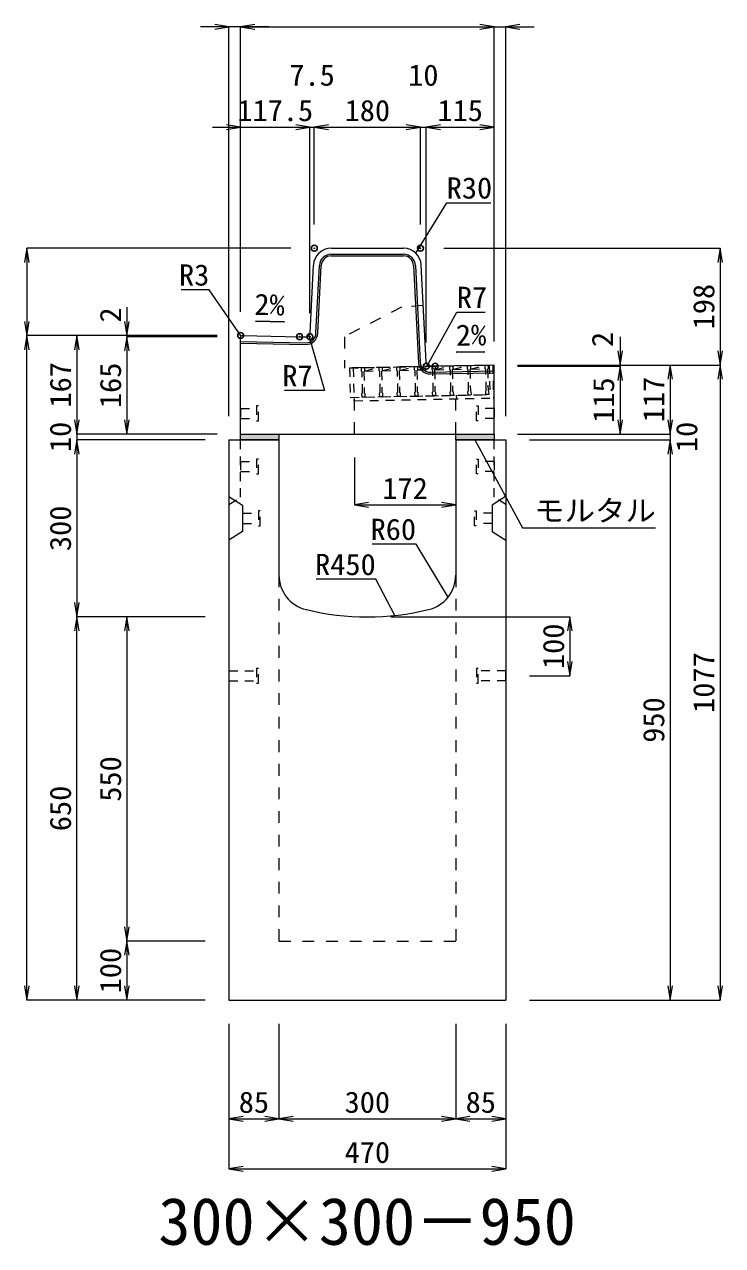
# Model space of a CAD drawing. Units: millimetres at full size. Extents: x -22536 to 51867, y -19720 to 38340.
# Drawn here: x 6318 to 7503, y 12734 to 14805 of the extents above; entities that cross this region are included whole.
import ezdxf
from ezdxf.enums import TextEntityAlignment as Align

# ---------------------------------------------------------------- set-up
doc = ezdxf.new("R2010")
doc.units = ezdxf.units.MM
doc.header["$LTSCALE"] = 20
doc.header["$PDMODE"] = 32
doc.header["$PDSIZE"] = 10
doc.linetypes.add('USER1', pattern=[2, 1, -1])
doc.linetypes.add('USER2', pattern=[1.35, 0.75, -0.6])
for name, color, linetype, lineweight in [('インサート', 3, 'USER2', 9), ('グレーチング', 7, 'USER2', 5), ('モルタル', 7, 'Continuous', 9), ('受枠', 3, 'USER2', 9), ('寸法線', 7, 'Continuous', 13), ('引出線', 4, 'Continuous', 13), ('本体', 2, 'Continuous', 13), ('目地', 132, 'Continuous', 5)]:
    doc.layers.add(name, color=color, linetype=linetype, lineweight=lineweight)
doc.layers.add('作業エリア', color=11, linetype='Continuous')
doc.layers.add('文字', color=7, linetype='Continuous')
doc.styles.add('ＭＳ 明朝', font='')
doc.styles.get('ＭＳ 明朝').set_extended_font_data('MS Mincho')

# ---------------------------------------------------------------- blocks, each defined once
blk = doc.blocks.new('open_arrow')
at = {"color": 0, "linetype": 'Continuous', "lineweight": -2}
blk.add_lwpolyline([(7.5, 1.25), (0, 0), (7.5, -1.25)], dxfattribs=at)

msp = doc.modelspace()

# ---------------------------------------------------------------- hatches: boundary and pattern name
at = {"layer": 'モルタル'}
for points in [[(6750, 14100), (6750, 14110), (6685, 14110), (6685, 14100)], [(7115, 14100), (7115, 14110), (7050, 14110), (7050, 14100)]]:
    msp.add_hatch(color=256, dxfattribs=at).paths.add_polyline_path(points)

# ---------------------------------------------------------------- linework, layer by layer
at = {"layer": 'インサート'}
for p, q in [((6685, 14153.5), (6712, 14153.5)), ((6685, 14153.5), (6685, 14136.5)), ((6715, 14157.5), (6712, 14157.5)), ((6712, 14157.5), (6712, 14132.5)), ((6715, 14132.5), (6715, 14157.5)), ((7085, 14157.5), (7088, 14157.5)), ((7085, 14132.5), (7085, 14157.5)), ((7088, 14157.5), (7088, 14132.5)), ((7115, 14153.5), (7088, 14153.5)), ((7115, 14153.5), (7115, 14136.5)), ((6685, 14136.5), (6712, 14136.5)), ((6712, 14132.5), (6715, 14132.5)), ((7088, 14132.5), (7085, 14132.5)), ((7115, 14136.5), (7088, 14136.5)), ((6685, 14063.5), (6712, 14063.5)), ((6685, 14063.5), (6685, 14046.5)), ((6715, 14067.5), (6712, 14067.5)), ((6712, 14067.5), (6712, 14042.5)), ((6715, 14042.5), (6715, 14067.5)), ((7085, 14067.5), (7088, 14067.5)), ((7085, 14042.5), (7085, 14067.5)), ((7088, 14067.5), (7088, 14042.5)), ((7115, 14063.5), (7088, 14063.5)), ((7115, 14063.5), (7115, 14046.5)), ((6685, 14046.5), (6712, 14046.5)), ((6712, 14042.5), (6715, 14042.5)), ((7088, 14042.5), (7085, 14042.5)), ((7115, 14046.5), (7088, 14046.5)), ((6718.2, 13979.5), (6715.2, 13979.5)), ((6715.2, 13979.5), (6715.2, 13954.5)), ((6718.2, 13954.5), (6718.2, 13979.5)), ((7081.8, 13979.5), (7084.8, 13979.5)), ((7081.8, 13954.5), (7081.8, 13979.5)), ((7084.8, 13979.5), (7084.8, 13954.5)), ((6688.2, 13975.5), (6715.2, 13975.5)), ((6688.2, 13975.5), (6688.2, 13958.5)), ((6688.2, 13958.5), (6715.2, 13958.5)), ((7111.8, 13975.5), (7084.8, 13975.5)), ((7111.8, 13958.5), (7084.8, 13958.5)), ((7111.8, 13975.5), (7111.8, 13958.5)), ((6715.2, 13954.5), (6718.2, 13954.5)), ((7084.8, 13954.5), (7081.8, 13954.5)), ((6715, 13712.5), (6712, 13712.5)), ((6712, 13712.5), (6712, 13687.5)), ((6715, 13687.5), (6715, 13712.5)), ((7088, 13712.5), (7085, 13712.5)), ((7085, 13712.5), (7085, 13687.5)), ((7088, 13687.5), (7088, 13712.5)), ((6665, 13708.5), (6712, 13708.5)), ((6665, 13708.5), (6665, 13691.5)), ((6665, 13691.5), (6712, 13691.5)), ((7135, 13708.5), (7088, 13708.5)), ((7135, 13691.5), (7088, 13691.5)), ((7135, 13691.5), (7135, 13708.5)), ((6712, 13687.5), (6715, 13687.5)), ((7085, 13687.5), (7088, 13687.5))]:
    msp.add_line(p, q, dxfattribs=at)
at = {"layer": 'グレーチング'}
for p, q in [((6889.92, 14222.5), (7104.88, 14226.8)), ((6895.04, 14216.6), (6919.92, 14223.1)), ((6895.04, 14216.6), (6920.04, 14217.1)), ((6925.04, 14217.2), (6949.91, 14223.7)), ((6925.04, 14217.2), (6950.03, 14217.7)), ((6955.03, 14217.8), (6979.91, 14224.3)), ((6955.03, 14217.8), (6980.03, 14218.3)), ((6985.03, 14218.4), (7009.9, 14224.9)), ((6985.03, 14218.4), (7010.02, 14218.9)), ((7015.02, 14219), (7039.89, 14225.5)), ((7015.02, 14219), (7040.01, 14219.5)), ((7045.01, 14219.6), (7069.89, 14226.1)), ((7045.01, 14219.6), (7070.01, 14220.1)), ((7075.01, 14220.2), (7099.88, 14226.7)), ((7075.01, 14220.2), (7100, 14220.7)), ((6890.92, 14172.51), (7105.88, 14176.81))]:
    msp.add_line(p, q, dxfattribs=at)
for points in [[(6889.92, 14222.5), (6894.92, 14222.6), (6895.04, 14216.6), (6894.06, 14215.58), (6894.78, 14179.59), (6895.8, 14178.61), (6895.92, 14172.61), (6890.92, 14172.51), (6890.8, 14178.51), (6891.78, 14179.53), (6891.06, 14215.52), (6890.04, 14216.5)], [(6919.92, 14223.1), (6924.92, 14223.2), (6925.04, 14217.2), (6924.06, 14216.18), (6924.78, 14180.19), (6925.8, 14179.21), (6925.92, 14173.21), (6920.92, 14173.11), (6920.8, 14179.11), (6921.78, 14180.13), (6921.06, 14216.12), (6920.04, 14217.1)], [(6949.91, 14223.7), (6954.91, 14223.8), (6955.03, 14217.8), (6954.05, 14216.78), (6954.77, 14180.79), (6955.79, 14179.81), (6955.91, 14173.81), (6950.91, 14173.71), (6950.79, 14179.71), (6951.77, 14180.73), (6951.05, 14216.72), (6950.03, 14217.7)], [(6979.91, 14224.3), (6984.91, 14224.4), (6985.03, 14218.4), (6984.05, 14217.38), (6984.77, 14181.39), (6985.79, 14180.41), (6985.91, 14174.41), (6980.91, 14174.31), (6980.79, 14180.31), (6981.77, 14181.33), (6981.05, 14217.32), (6980.03, 14218.3)], [(7009.9, 14224.9), (7014.9, 14225), (7015.02, 14219), (7014.04, 14217.98), (7014.76, 14181.99), (7015.78, 14181.01), (7015.9, 14175.01), (7010.9, 14174.91), (7010.78, 14180.91), (7011.76, 14181.93), (7011.04, 14217.92), (7010.02, 14218.9)], [(7039.89, 14225.5), (7044.89, 14225.6), (7045.01, 14219.6), (7044.03, 14218.58), (7044.75, 14182.59), (7045.77, 14181.61), (7045.89, 14175.61), (7040.89, 14175.51), (7040.77, 14181.51), (7041.75, 14182.53), (7041.03, 14218.52), (7040.01, 14219.5)], [(7069.89, 14226.1), (7074.89, 14226.2), (7075.01, 14220.2), (7074.03, 14219.18), (7074.75, 14183.19), (7075.77, 14182.21), (7075.89, 14176.21), (7070.89, 14176.11), (7070.77, 14182.11), (7071.75, 14183.13), (7071.03, 14219.12), (7070.01, 14220.1)], [(7099.88, 14226.7), (7104.88, 14226.8), (7105, 14220.8), (7104.02, 14219.78), (7104.74, 14183.79), (7105.76, 14182.81), (7105.88, 14176.81), (7100.88, 14176.71), (7100.76, 14182.71), (7101.74, 14183.73), (7101.02, 14219.72), (7100, 14220.7)]]:
    msp.add_lwpolyline(points, close=True, dxfattribs=at)
at = {"layer": 'モルタル'}
for points in [[(6685, 14110), (6750, 14110), (6750, 14100), (6685, 14100)], [(7050, 14110), (7115, 14110), (7115, 14100), (7050, 14100)]]:
    msp.add_lwpolyline(points, close=True, dxfattribs=at)
at = {"layer": '作業エリア'}
for p in [(6810, 14425), (6990, 14425), (6685, 14277), (6785, 14275), (6802.5, 14275), (7000, 14225), (7015, 14225)]:
    msp.add_point(p, dxfattribs=at)
at = {"layer": '受枠'}
for p, q in [((6869.93, 14222.1), (7112.88, 14226.96)), ((6869.93, 14222.1), (6870.93, 14172.11)), ((6875.93, 14222.22), (6877.05, 14166.23)), ((7106.88, 14226.84), (7107.88, 14176.85)), ((7112.88, 14226.96), (7114, 14170.97)), ((6870.93, 14172.11), (7107.88, 14176.85)), ((6877.05, 14166.23), (7114, 14170.97)), ((7050.89, 14175.71), (7051.01, 14169.71))]:
    msp.add_line(p, q, dxfattribs=at)
at = {"layer": '寸法線'}
for p, q in [((6733, 14800.58), (6617, 14800.58)), ((6665, 14140), (6665, 14800.58)), ((6685, 14800.58), (7115, 14800.58)), ((6685, 14317), (6685, 14800.58)), ((6685, 14317), (6685, 14800.58)), ((7067, 14800.58), (7183, 14800.58)), ((7115, 14267), (7115, 14800.58)), ((7115, 14267), (7115, 14800.58)), ((7135, 14140), (7135, 14800.58)), ((6637, 14630.58), (6802.5, 14630.58)), ((6685, 14317), (6685, 14630.58)), ((6754.5, 14630.58), (6858, 14630.58)), ((6802.5, 14315), (6802.5, 14630.58)), ((6802.5, 14315), (6802.5, 14630.58)), ((6810, 14465), (6810, 14630.58)), ((6810, 14630.58), (6990, 14630.58)), ((6810, 14465), (6810, 14630.58)), ((6942, 14630.58), (7048, 14630.58)), ((6990, 14465), (6990, 14630.58)), ((6990, 14465), (6990, 14630.58)), ((7000, 14265), (7000, 14630.58)), ((7000, 14630.58), (7115, 14630.58)), ((7000, 14265), (7000, 14630.58)), ((7115, 14267), (7115, 14630.58)), ((6322.06, 14425), (6322.06, 14277)), ((6770, 14425), (6322.06, 14425)), ((7030, 14425), (7498.78, 14425)), ((7498.78, 14425), (7498.78, 14227)), ((6492.06, 14325), (6492.06, 14227)), ((6645, 14277), (6322.06, 14277)), ((6322.06, 13150), (6322.06, 14277)), ((6645, 14277), (6322.06, 14277)), ((6407.06, 14277), (6407.06, 14110)), ((6645, 14277), (6407.06, 14277)), ((6645, 14277), (6492.06, 14277)), ((6645, 14275), (6492.06, 14275)), ((6492.06, 14275), (6492.06, 14110)), ((6645, 14275), (6492.06, 14275)), ((7328.78, 14275), (7328.78, 14177)), ((7155, 14227), (7328.78, 14227)), ((7155, 14227), (7413.78, 14227)), ((7155, 14227), (7498.78, 14227)), ((7155, 14227), (7498.78, 14227)), ((7413.78, 14227), (7413.78, 14110)), ((7498.78, 14227), (7498.78, 13150)), ((7155, 14225), (7328.78, 14225)), ((7155, 14225), (7328.78, 14225)), ((7328.78, 14225), (7328.78, 14110)), ((6407.06, 14158), (6407.06, 14052)), ((7413.78, 14158), (7413.78, 14052)), ((6645, 14110), (6407.06, 14110)), ((6645, 14110), (6407.06, 14110)), ((6645, 14110), (6492.06, 14110)), ((7155, 14110), (7328.78, 14110)), ((7155, 14110), (7413.78, 14110)), ((7155, 14110), (7413.78, 14110)), ((6625, 14100), (6407.06, 14100)), ((6407.06, 14100), (6407.06, 13800)), ((6625, 14100), (6407.06, 14100)), ((7175, 14100), (7413.78, 14100)), ((7175, 14100), (7413.78, 14100)), ((7413.78, 14100), (7413.78, 13150)), ((6878, 14070), (6878, 13989.77)), ((6878, 13989.77), (7050, 13989.77)), ((6625, 13800), (6407.06, 13800)), ((6407.06, 13150), (6407.06, 13800)), ((6625, 13800), (6407.06, 13800)), ((6492.06, 13800), (6492.06, 13250)), ((6625, 13800), (6492.06, 13800)), ((6940, 13800), (7243.78, 13800)), ((7243.78, 13800), (7243.78, 13700)), ((7175, 13700), (7243.78, 13700)), ((6625, 13250), (6492.06, 13250)), ((6492.06, 13250), (6492.06, 13150)), ((6625, 13250), (6492.06, 13250)), ((6625, 13150), (6322.06, 13150)), ((6625, 13150), (6407.06, 13150)), ((6625, 13150), (6492.06, 13150)), ((7175, 13150), (7413.78, 13150)), ((7175, 13150), (7498.78, 13150)), ((6665, 13110), (6665, 12948.84)), ((6665, 13110), (6665, 12863.84)), ((6750, 13110), (6750, 12948.84)), ((6750, 13110), (6750, 12948.84)), ((7050, 13110), (7050, 12948.84)), ((7050, 13110), (7050, 12948.84)), ((7135, 13110), (7135, 12948.84)), ((7135, 13110), (7135, 12863.84)), ((6665, 12948.84), (6750, 12948.84)), ((6750, 12948.84), (7050, 12948.84)), ((7050, 12948.84), (7135, 12948.84)), ((6665, 12863.84), (7135, 12863.84))]:
    msp.add_line(p, q, dxfattribs=at)
at = {"layer": '引出線'}
for points in [[(6982.14, 14416.74), (7034.6, 14502.07), (7109.27, 14502.07)], [(6685.9, 14276.08), (6631.83, 14354.5), (6584.11, 14354.5)], [(7001.83, 14226.93), (7051.86, 14316.53), (7099.79, 14316.53)], [(6759.18, 14300.18), (6710.44, 14301.15), (6759.18, 14300.18)], [(6800.67, 14276.93), (6827.18, 14183.56), (6759.25, 14183.56)], [(7050.86, 14248.59), (7099.57, 14249.56), (7050.83, 14248.59)], [(7082.5, 14100), (7163.13, 13950.97), (7389.05, 13950.97)], [(7037.07, 13833.32), (6982.66, 13923.21), (6907.98, 13923.21)], [(6946.44, 13802.4), (6914.22, 13863.55), (6813.21, 13863.55)]]:
    msp.add_lwpolyline(points, dxfattribs=at)
at = {"layer": '本体'}
for p, q in [((6838.54, 14425), (6961.46, 14425)), ((6802.83, 14281.65), (6808.57, 14396.5)), ((6999.67, 14231.65), (6991.43, 14396.5)), ((6685, 14110), (6685, 14273.94)), ((6688.06, 14276.94), (6785, 14275)), ((6785, 14275), (6795.84, 14275)), ((7115, 14227), (7015, 14225)), ((7115, 14110), (7115, 14227)), ((7015, 14225), (7006.66, 14225)), ((6685, 14110), (7115, 14110)), ((6665, 14100), (6665, 13150)), ((6665, 14100), (6750, 14100)), ((6750, 14100), (6750, 13870.53)), ((7050, 14100), (7135, 14100)), ((7050, 14100), (7050, 13870.53)), ((7135, 14100), (7135, 13150)), ((6665, 13150), (7135, 13150))]:
    msp.add_line(p, q, dxfattribs=at)
at = {"layer": '本体', "linetype": 'USER1'}
for p, q in [((6958, 14325), (6861, 14275)), ((6994.85, 14328), (6958, 14325)), ((6861, 14275), (6861, 14221.92)), ((7015, 14225), (6861, 14221.92)), ((6878, 14110), (6878, 14172.25)), ((7050, 14110), (7050, 14175.69))]:
    msp.add_line(p, q, dxfattribs=at)
at = {"layer": '本体', "linetype": 'USER2', "lineweight": 9}
for p, q in [((6685, 14003), (6685, 14100)), ((7115, 14003), (7115, 14100)), ((6665, 13990.5), (6685, 14003)), ((7135, 13990.5), (7115, 14003))]:
    msp.add_line(p, q, dxfattribs=at)
at = {"layer": '本体', "lineweight": 9}
for p, q in [((6665, 14004), (6688.2, 13989.5)), ((7134.58, 14003.74), (7111.8, 13989.5)), ((6688.2, 13989.5), (6688.2, 13944.5)), ((7111.8, 13989.5), (7111.8, 13944.5)), ((6688.2, 13944.5), (6665, 13930)), ((7111.8, 13944.5), (7135, 13930))]:
    msp.add_line(p, q, dxfattribs=at)
at = {"layer": '本体', "linetype": 'USER1', "lineweight": 15}
for p, q in [((6750, 13870.53), (6750, 13250)), ((7050, 13870.53), (7050, 13250)), ((6750, 13250), (7050, 13250))]:
    msp.add_line(p, q, dxfattribs=at)
at = {"layer": '本体'}
for centre, radius, start, end in [((6838.54, 14395), 30, 90, 177.13759), ((6961.46, 14395), 30, 2.86241, 90), ((6688, 14273.94), 3, 88.85424, 180), ((6795.84, 14282), 7, 270, 357.13759), ((7006.66, 14232), 7, 182.86241, 270), ((6810, 13870.53), 60, 180, 256.65764), ((6990, 13870.53), 60, 283.34236, 0), ((6900, 14250), 450, 256.65764, 283.34236)]:
    msp.add_arc(centre, radius, start, end, dxfattribs=at)
at = {"layer": '目地'}
for p, q in [((6838.54, 14415), (6961.46, 14415)), ((6812.81, 14280.94), (6818.56, 14396)), ((6815.81, 14280.79), (6821.56, 14395.85)), ((6838.54, 14412), (6961.46, 14412)), ((6978.44, 14395.85), (6986.69, 14230.84)), ((6981.44, 14396), (6989.69, 14230.99)), ((6685, 14267), (6795.49, 14264.79)), ((6685, 14264), (6795.43, 14261.79)), ((7007.01, 14214.84), (7115, 14217)), ((7007.07, 14211.84), (7115, 14214))]:
    msp.add_line(p, q, dxfattribs=at)
for centre, radius, start, end in [((6838.54, 14395), 20, 90, 177.13759), ((6961.46, 14395), 20, 2.86241, 90), ((6838.54, 14395), 17, 90, 177.13759), ((6961.46, 14395), 17, 2.86241, 90), ((6795.83, 14281.78), 20, 268.85424, 357.13759), ((6795.83, 14281.78), 17, 268.85424, 357.13759), ((7006.67, 14231.83), 20, 182.86241, 271.14576), ((7006.67, 14231.83), 17, 182.86241, 271.14576)]:
    msp.add_arc(centre, radius, start, end, dxfattribs=at)

# ---------------------------------------------------------------- block references
at = {"layer": '寸法線', "xscale": 3.2, "yscale": 3.2}
for p, rotation in [((6665, 14800.58), 180), ((7115, 14800.58), 180), ((7115, 14800.58), 180), ((6685, 14630.58), 180), ((6802.5, 14630.58), 180), ((6802.5, 14630.58), 180), ((6990, 14630.58), 180), ((6990, 14630.58), 180), ((7115, 14630.58), 180), ((6322.06, 14425), 270), ((7498.78, 14425), 270), ((6322.06, 14277), 90), ((6492.06, 14277), 90), ((6322.06, 14277), 270), ((6407.06, 14277), 270), ((6492.06, 14275), 270), ((6492.06, 14275), 270), ((7328.78, 14227), 90), ((7498.78, 14227), 90), ((7413.78, 14227), 270), ((7498.78, 14227), 270), ((7328.78, 14225), 270), ((7328.78, 14225), 270), ((6407.06, 14110), 90), ((6407.06, 14110), 90), ((6492.06, 14110), 90), ((7328.78, 14110), 90), ((7413.78, 14110), 90), ((7413.78, 14110), 90), ((6407.06, 14100), 270), ((6407.06, 14100), 270), ((7413.78, 14100), 270), ((7413.78, 14100), 270), ((7050, 13989.77), 180), ((6407.06, 13800), 90), ((6407.06, 13800), 270), ((6492.06, 13800), 270), ((7243.78, 13800), 270), ((7243.78, 13700), 90), ((6492.06, 13250), 90), ((6492.06, 13250), 270), ((6322.06, 13150), 90), ((6407.06, 13150), 90), ((6492.06, 13150), 90), ((7413.78, 13150), 90), ((7498.78, 13150), 90), ((6750, 12948.84), 180), ((7050, 12948.84), 180), ((7135, 12948.84), 180), ((7135, 12863.84), 180)]:
    msp.add_blockref('open_arrow', p, dxfattribs=dict(at, rotation=rotation))
for p in [(6685, 14800.58), (6685, 14800.58), (7135, 14800.58), (6810, 14630.58), (6810, 14630.58), (7000, 14630.58), (7000, 14630.58), (6878, 13989.77), (6665, 12948.84), (6750, 12948.84), (7050, 12948.84), (6665, 12863.84)]:
    msp.add_blockref('open_arrow', p, dxfattribs=at)
at = {"layer": '引出線', "xscale": 0.0533, "yscale": 0.0533}
for p, rotation in [((6982.14, 14416.74), 58.4), ((6759.18, 14300.18), 178.9), ((6685.9, 14276.08), 124.6), ((6800.67, 14276.93), 285.9), ((7050.86, 14248.59), 1.1), ((7001.83, 14226.93), 60.8), ((7082.5, 14100), 298.4), ((7037.07, 13833.32), 121.2), ((6946.44, 13802.4), 117.8)]:
    msp.add_blockref('open_arrow', p, dxfattribs=dict(at, rotation=rotation))

# ---------------------------------------------------------------- texts
at = {"layer": '寸法線', "style": 'ＭＳ 明朝', "width": 1.05}
for s, p in [('7.5', (6806.25, 14718.58)), ('10', (6995, 14718.58)), ('117.5', (6743.75, 14658.58)), ('180', (6900, 14658.58)), ('115', (7057.5, 14658.58)), ('172', (6964, 14017.77)), ('85', (6707.5, 12976.84)), ('300', (6900, 12976.84)), ('85', (7092.5, 12976.84)), ('470', (6900, 12891.84))]:
    msp.add_text(s, height=36.03, dxfattribs=at).set_placement(p, align=Align.MIDDLE_CENTER)
for s, p in [('198', (7470.78, 14326)), ('2', (6464.06, 14311.82)), ('2', (7298.78, 14270.34)), ('167', (6379.06, 14193.5)), ('165', (6464.06, 14192.5)), ('115', (7300.78, 14167.5)), ('117', (7385.78, 14168.5)), ('10', (6379.06, 14105)), ('10', (7441.78, 14105)), ('300', (6379.06, 13950)), ('100', (7215.78, 13750)), ('1077', (7470.78, 13688.5)), ('950', (7385.78, 13625)), ('550', (6464.06, 13525)), ('650', (6379.06, 13475)), ('100', (6464.06, 13200))]:
    msp.add_text(s, height=36.03, rotation=90, dxfattribs=at).set_placement(p, align=Align.MIDDLE_CENTER)
at = {"layer": '引出線', "style": 'ＭＳ 明朝', "width": 1.05}
for s, p in [('R30', (7034.6, 14545.27)), ('R7', (7051.86, 14359.73)), ('モルタル', (7183.13, 13998.08))]:
    msp.add_text(s, height=36.03, dxfattribs=at).set_placement(p, align=Align.TOP_LEFT)
for s, p in [('R3', (6631.83, 14397.7)), ('R7', (6807.18, 14226.76)), ('R60', (6982.66, 13966.41)), ('R450', (6914.22, 13906.75))]:
    msp.add_text(s, height=36.03, dxfattribs=at).set_placement(p, align=Align.TOP_RIGHT)
msp.add_text('2%', height=36.03, rotation=358.854, dxfattribs=at).set_placement((6760.12, 14347.07), align=Align.TOP_RIGHT)
msp.add_text('2%', height=36.03, rotation=1.146, dxfattribs=at).set_placement((7049.89, 14295.48), align=Align.TOP_LEFT)
at = {"layer": '文字', "style": 'ＭＳ 明朝'}
msp.add_text('300×300－950', height=80.06, dxfattribs=at).set_placement((6899.52, 12775.03), align=Align.MIDDLE_CENTER)

doc.saveas('drawing.dxf')
